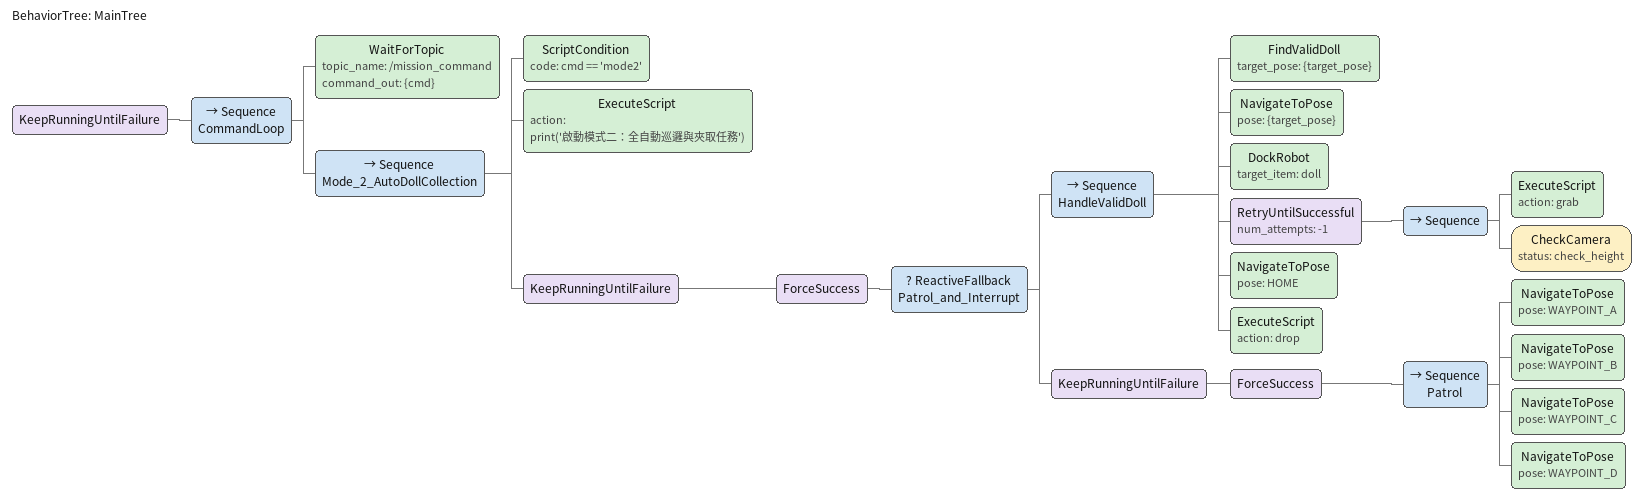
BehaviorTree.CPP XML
<root BTCPP_format="4" main_tree_to_execute="MainTree">
    <BehaviorTree ID="MainTree">

        <KeepRunningUntilFailure>
            <Sequence name="CommandLoop">

                <WaitForTopic topic_name="/mission_command" command_out="{cmd}" />

                <Sequence name="Mode_2_AutoDollCollection">
                    <ScriptCondition code=" cmd == 'mode2' " />
                    <ExecuteScript action="print('啟動模式二：全自動巡邏與夾取任務')" />

                    <KeepRunningUntilFailure>
                        <ForceSuccess>
                            <ReactiveFallback name="Patrol_and_Interrupt">

                                <Sequence name="HandleValidDoll">
                                    <FindValidDoll target_pose="{target_pose}" />
                                    <NavigateToPose pose="{target_pose}" />
                                    <DockRobot target_item="doll" />

                                    <RetryUntilSuccessful num_attempts="-1">
                                        <Sequence>
                                            <ExecuteScript action="grab" />
                                            <CheckCamera status="check_height" />
                                        </Sequence>
                                    </RetryUntilSuccessful>

                                    <NavigateToPose pose="HOME" />
                                    <ExecuteScript action="drop" />
                                </Sequence>

                                <KeepRunningUntilFailure>
                                    <ForceSuccess>
                                        <Sequence name="Patrol">
                                            <NavigateToPose pose="WAYPOINT_A" />
                                            <NavigateToPose pose="WAYPOINT_B" />
                                            <NavigateToPose pose="WAYPOINT_C" />
                                            <NavigateToPose pose="WAYPOINT_D" />
                                        </Sequence>
                                    </ForceSuccess>
                                </KeepRunningUntilFailure>

                            </ReactiveFallback>
                        </ForceSuccess>
                    </KeepRunningUntilFailure>
                </Sequence>

            </Sequence>
        </KeepRunningUntilFailure>

    </BehaviorTree>
</root>
